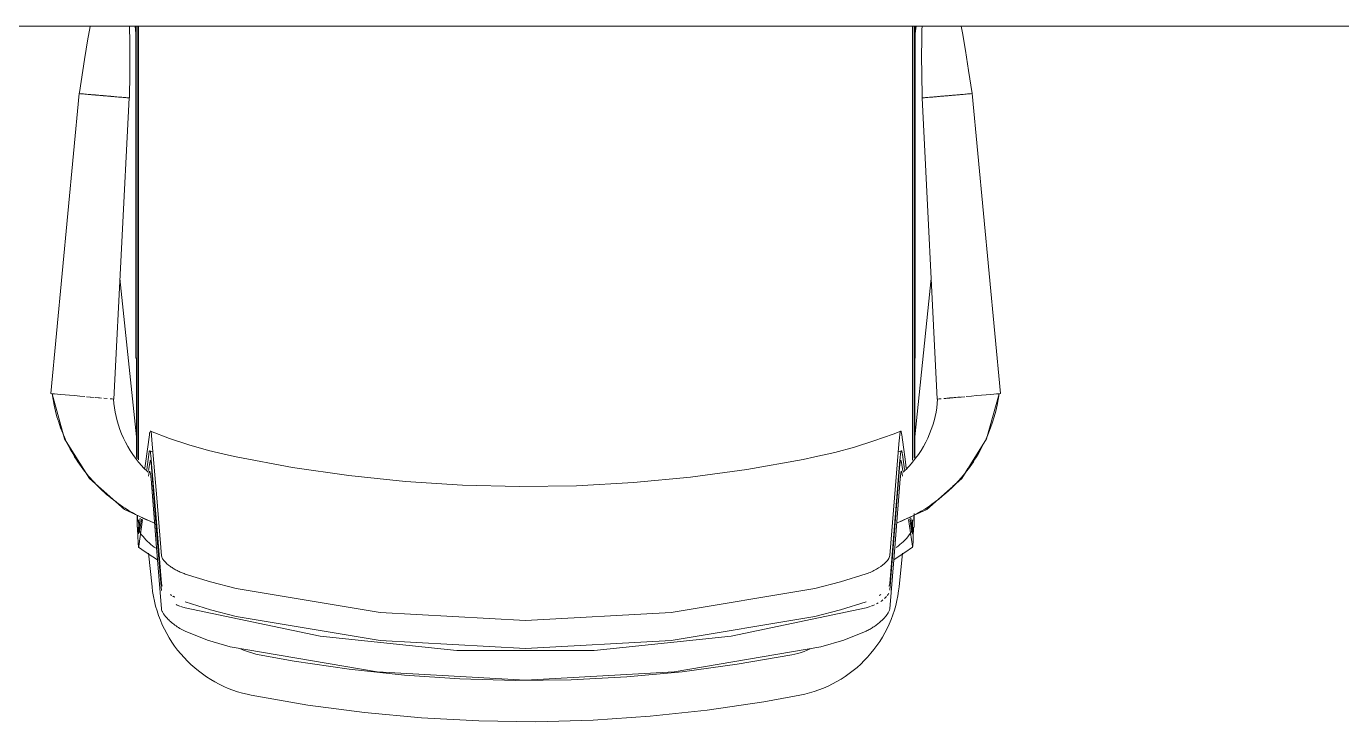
# Model space of a CAD drawing. Header units: millimetres. Extents: x 155927 to 317870, y -36033 to 97293.
# Drawn here: x 192521 to 193351, y 10769 to 11208 of the extents above; entities that cross this region are included whole.
import ezdxf

# ---------------------------------------------------------------- set-up
doc = ezdxf.new("R2010")
doc.units = ezdxf.units.MM
doc.header["$MEASUREMENT"] = 0
doc.layers.add('I-FURN', color=8, linetype='CONTINUOUS', lineweight=9)

msp = doc.modelspace()

# ---------------------------------------------------------------- linework, layer by layer
at = {"layer": 'I-FURN'}
for p, q in [((190813.42, 11207.55), (196113.42, 11207.55)), ((192560.87, 11206.23), (192559.73, 11199.63)), ((192561.11, 11207.55), (192560.87, 11206.23)), ((192585.83, 11207.55), (192585.91, 11205.24)), ((192589.97, 11203.05), (192589.5, 11207.55)), ((192589.97, 11207.55), (192589.97, 10998.08)), ((192590.8, 10937.34), (192590.8, 11207.55)), ((192591.57, 11207.55), (192591.57, 10935.89)), ((193080.03, 10935.9), (193080.03, 11207.55)), ((193081.16, 10937.35), (193081.16, 11207.55)), ((193082.22, 11207.55), (193081.75, 11203.05)), ((193081.75, 11207.55), (193081.75, 10998.08)), ((193086.05, 11207.55), (193085.97, 11205.24)), ((193111.48, 11203.5), (193110.76, 11207.55)), ((192559.73, 11199.63), (192557.56, 11186.57)), ((192585.91, 11205.24), (192586.04, 11199.67)), ((192586.04, 11199.67), (192586.14, 11188.09)), ((193085.84, 11199.67), (193085.74, 11188.09)), ((193085.97, 11205.24), (193085.84, 11199.67)), ((193113.38, 11192.28), (193111.48, 11203.5)), ((193115.42, 11179.62), (193113.38, 11192.28)), ((192557.56, 11186.57), (192554.35, 11165.77)), ((192586.14, 11188.09), (192586.08, 11177.81)), ((193085.74, 11188.09), (193085.8, 11177.81)), ((192586.08, 11177.81), (192585.82, 11162.34)), ((193085.8, 11177.81), (193086.06, 11162.34)), ((193117.63, 11165.1), (193115.42, 11179.62)), ((192536.22, 10975.82), (192554.09, 11165.1)), ((192554.09, 11165.1), (192536.22, 10975.82)), ((192554.35, 11165.77), (192554.25, 11165.1)), ((193117.63, 11165.1), (193135.5, 10975.82)), ((193135.5, 10975.82), (193117.63, 11165.1)), ((192585.66, 11162.34), (192576.07, 10972.34)), ((192576.07, 10972.34), (192585.66, 11162.34)), ((193095.65, 10972.34), (193086.06, 11162.34)), ((193086.06, 11162.34), (193095.65, 10972.34)), ((192579.91, 11048.46), (192590.32, 10948.44)), ((193081.4, 10948.46), (193091.81, 11048.46)), ((192589.97, 10998.08), (192590.41, 10998.08)), ((192590.28, 10962.3), (192590.33, 10998.08)), ((192590.41, 10998.08), (192590.29, 10935.58)), ((193081.43, 10935.58), (193081.31, 10998.08)), ((193081.31, 10998.08), (193081.75, 10998.08)), ((193081.39, 10998.08), (193081.44, 10962.3)), ((192536.49, 10975.8), (192536.22, 10975.82)), ((192537.3, 10975.73), (192536.49, 10975.8)), ((192537.07, 10975.75), (192544.99, 10947.23)), ((192544.99, 10947.23), (192537.07, 10975.75)), ((192544.99, 10947.23), (192537.07, 10975.75)), ((192537.07, 10975.75), (192544.99, 10947.23)), ((192538.62, 10975.61), (192537.3, 10975.73)), ((192540.42, 10975.46), (192538.62, 10975.61)), ((192542.65, 10975.26), (192540.42, 10975.46)), ((192545.25, 10975.03), (192542.65, 10975.26)), ((192548.14, 10974.78), (192545.25, 10975.03)), ((192551.26, 10974.51), (192548.14, 10974.78)), ((192554.5, 10974.22), (192551.26, 10974.51)), ((192557.79, 10973.94), (192554.5, 10974.22)), ((192561.04, 10973.65), (192558.79, 10973.85)), ((192563.7, 10973.42), (192561.04, 10973.65)), ((192563.68, 10973.42), (192561.22, 10973.63)), ((192567.04, 10973.13), (192564.15, 10973.38)), ((192568.35, 10973.01), (192564.16, 10973.38)), ((193107.57, 10973.38), (193104.67, 10973.13)), ((193110.68, 10973.65), (193108.02, 10973.42)), ((193112.93, 10973.85), (193110.68, 10973.65)), ((193117.22, 10974.22), (193113.93, 10973.94)), ((193120.46, 10974.51), (193117.22, 10974.22)), ((193123.58, 10974.78), (193120.46, 10974.51)), ((193126.47, 10975.03), (193123.58, 10974.78)), ((193129.07, 10975.26), (193126.47, 10975.03)), ((193134.65, 10975.75), (193126.72, 10947.23)), ((193126.72, 10947.23), (193134.65, 10975.75)), ((193134.65, 10975.75), (193126.72, 10947.23)), ((193126.72, 10947.23), (193134.65, 10975.75)), ((193131.29, 10975.46), (193129.07, 10975.26)), ((193133.09, 10975.61), (193131.29, 10975.46)), ((193134.42, 10975.73), (193133.09, 10975.61)), ((193135.22, 10975.8), (193134.42, 10975.73)), ((193135.5, 10975.82), (193135.22, 10975.8)), ((192571.87, 10972.7), (192569.64, 10972.9)), ((192571.86, 10972.67), (192569.67, 10972.89)), ((192574.99, 10972.43), (192573.67, 10972.55)), ((192575.8, 10972.36), (192574.99, 10972.43)), ((192576.07, 10972.34), (192575.8, 10972.36)), ((193095.92, 10972.36), (193095.65, 10972.34)), ((193096.73, 10972.43), (193095.92, 10972.36)), ((193098.05, 10972.55), (193096.73, 10972.43)), ((193102.08, 10972.9), (193099.85, 10972.7)), ((192590.24, 10935.66), (192590.28, 10962.3)), ((193081.44, 10962.3), (193081.48, 10935.66)), ((192598.48, 10949.78), (192597.28, 10940.73)), ((192599.15, 10952.1), (192611.21, 10947.57)), ((193055.71, 10945.91), (193067.84, 10950.26)), ((193067.84, 10950.26), (193072.57, 10952.1)), ((193074.26, 10942.08), (193073.24, 10949.78)), ((192544.99, 10947.23), (192560.67, 10922.21)), ((192560.67, 10922.21), (192544.99, 10947.23)), ((192555.08, 10931.14), (192544.99, 10947.23)), ((192544.99, 10947.23), (192560.67, 10922.21)), ((192597.28, 10940.73), (192596.07, 10931.7)), ((192603.08, 10910), (192600.09, 10946.39)), ((192611.21, 10947.57), (192623.44, 10943.51)), ((192623.44, 10943.51), (192635.82, 10939.95)), ((192635.82, 10939.95), (192648.33, 10936.89)), ((193030.98, 10938.69), (193043.42, 10942.05)), ((193043.42, 10942.05), (193055.71, 10945.91)), ((193071.63, 10946.39), (193068.64, 10910.03)), ((193075.29, 10934.4), (193074.26, 10942.08)), ((193126.72, 10947.23), (193111.05, 10922.21)), ((193111.05, 10922.21), (193126.72, 10947.23)), ((193111.05, 10922.21), (193126.72, 10947.23)), ((193126.72, 10947.23), (193116.64, 10931.14)), ((192590.8, 10934.74), (192590.8, 10937.34)), ((192591.57, 10935.89), (192591.57, 10934.01)), ((192596.07, 10931.7), (192595.68, 10928.73)), ((192596.76, 10927.81), (192598.04, 10937.45)), ((192597.95, 10927.24), (192598.65, 10932.17)), ((192598.71, 10939.78), (192600.7, 10939.03)), ((192599.66, 10934.05), (192602.86, 10895.02)), ((192648.33, 10936.89), (192653.3, 10935.82)), ((192653.3, 10935.82), (192688.69, 10929.23)), ((192975.5, 10928.01), (193010.95, 10934.31)), ((193010.95, 10934.31), (193018.42, 10935.82)), ((193018.42, 10935.82), (193030.98, 10938.69)), ((193068.86, 10895.04), (193072.06, 10934.05)), ((193071.02, 10939.02), (193073.01, 10939.78)), ((193073.07, 10932.27), (193073.8, 10927.11)), ((193073.67, 10937.45), (193074.96, 10927.81)), ((193076.03, 10928.7), (193075.29, 10934.4)), ((193080.03, 10933.84), (193080.03, 10935.9)), ((193081.16, 10935.12), (193081.16, 10937.35)), ((192560.67, 10922.21), (192556.75, 10928.47)), ((192598.16, 10925.06), (192597.99, 10923.8)), ((192599.85, 10929.17), (192602.85, 10891.43)), ((192688.69, 10929.23), (192724.32, 10924.05)), ((192724.32, 10924.05), (192760.13, 10920.3)), ((192939.83, 10923.14), (192975.5, 10928.01)), ((193068.87, 10891.52), (193071.87, 10929.26)), ((193073.75, 10923.64), (193073.55, 10925.06)), ((193114.97, 10928.47), (193111.05, 10922.21)), ((192560.67, 10922.21), (192582.76, 10902.75)), ((192582.76, 10902.75), (192560.67, 10922.21)), ((192566.19, 10917.35), (192560.67, 10922.21)), ((192560.67, 10922.21), (192582.76, 10902.75)), ((192602.75, 10881.26), (192599.49, 10921.96)), ((192760.13, 10920.3), (192796.06, 10917.99)), ((192796.06, 10917.99), (192832.05, 10917.12)), ((192832.05, 10917.12), (192868.05, 10917.69)), ((192868.05, 10917.69), (192903.99, 10919.7)), ((192903.99, 10919.7), (192939.83, 10923.14)), ((193072.23, 10921.96), (193068.97, 10881.28)), ((193111.05, 10922.21), (193088.96, 10902.75)), ((193088.96, 10902.75), (193111.05, 10922.21)), ((193088.96, 10902.75), (193111.05, 10922.21)), ((193111.05, 10922.21), (193105.53, 10917.35)), ((192582.76, 10902.75), (192577.24, 10907.61)), ((192606.07, 10873.52), (192603.08, 10910)), ((193068.64, 10910.03), (193065.65, 10873.56)), ((193094.48, 10907.61), (193088.96, 10902.75)), ((192582.76, 10902.75), (192601.73, 10893.96)), ((192601.73, 10893.96), (192582.76, 10902.75)), ((192589.42, 10899.66), (192582.76, 10902.75)), ((192582.76, 10902.75), (192601.73, 10893.96)), ((192590.8, 10891.59), (192590.8, 10898.59)), ((192591.04, 10898.4), (192590.8, 10891.59)), ((193088.96, 10902.75), (193069.99, 10893.96)), ((193069.99, 10893.96), (193088.96, 10902.75)), ((193069.99, 10893.96), (193088.96, 10902.75)), ((193081.16, 10891.5), (193080.79, 10898.67)), ((193081.16, 10891.5), (193081.16, 10900.13)), ((193088.96, 10902.75), (193082.3, 10899.66)), ((192590.8, 10891.59), (192592.15, 10891.32)), ((192591.24, 10884.95), (192591.05, 10891.59)), ((192591.35, 10891.57), (192591.43, 10889.46)), ((192591.74, 10887.83), (192592.25, 10894.01)), ((192594.17, 10896.29), (192591.82, 10879.46)), ((192592.25, 10894.01), (192592.67, 10897.13)), ((192592.28, 10889.32), (192592.43, 10890.24)), ((192592.43, 10890.24), (192592.58, 10891.21)), ((192592.58, 10891.21), (192593.42, 10896.61)), ((192602.85, 10891.43), (192606.07, 10851.58)), ((192602.86, 10895.02), (192606.07, 10855.87)), ((193065.65, 10855.92), (193068.86, 10895.04)), ((193065.65, 10851.7), (193068.87, 10891.52)), ((193079.9, 10879.46), (193077.52, 10896.46)), ((193078.29, 10896.76), (193079.44, 10889.38)), ((193079.01, 10897.48), (193079.47, 10894.02)), ((193079.47, 10894.02), (193079.98, 10887.83)), ((193080.29, 10889.45), (193080.37, 10891.48)), ((193080.67, 10891.49), (193080.48, 10884.95)), ((192592.12, 10888.92), (192592.1, 10888.94)), ((192592.34, 10888.53), (192592.12, 10888.92)), ((192592.58, 10888.15), (192592.34, 10888.53)), ((192592.76, 10887.89), (192592.58, 10888.15)), ((192593.58, 10886.75), (192592.76, 10887.89)), ((192594.44, 10885.65), (192593.58, 10886.75)), ((192595.34, 10884.58), (192594.44, 10885.65)), ((192596.28, 10883.55), (192595.34, 10884.58)), ((192597.27, 10882.55), (192596.28, 10883.55)), ((192598.29, 10881.6), (192597.27, 10882.55)), ((193074.15, 10882.37), (193073.09, 10881.41)), ((193075.17, 10883.37), (193074.15, 10882.37)), ((193076.15, 10884.42), (193075.17, 10883.37)), ((193077.08, 10885.5), (193076.15, 10884.42)), ((193077.97, 10886.62), (193077.08, 10885.5)), ((193078.82, 10887.77), (193077.97, 10886.62)), ((193079.61, 10888.96), (193078.82, 10887.77)), ((192595.82, 10875.98), (192591.67, 10878.98)), ((192600.72, 10872.71), (192595.82, 10875.98)), ((192597.95, 10875.1), (192600.15, 10853.97)), ((192599.35, 10880.68), (192598.29, 10881.6)), ((192600.45, 10879.81), (192599.35, 10880.68)), ((192601.58, 10878.99), (192600.45, 10879.81)), ((192602.74, 10878.21), (192601.58, 10878.99)), ((192606.07, 10840.02), (192602.75, 10881.26)), ((193068.97, 10881.28), (193065.65, 10840.07)), ((193070.87, 10879.61), (193069.7, 10878.78)), ((193075.27, 10875.54), (193070.35, 10872.29)), ((193072, 10880.49), (193070.87, 10879.61)), ((193071.57, 10853.97), (193073.77, 10875.1)), ((193073.09, 10881.41), (193072, 10880.49)), ((193080.05, 10878.98), (193075.27, 10875.54)), ((192603.58, 10870.96), (192600.72, 10872.71)), ((193070.35, 10872.29), (193068.14, 10870.96)), ((192637.07, 10856.95), (192621.06, 10861.96)), ((192653.3, 10852.85), (192637.07, 10856.95)), ((193034.65, 10857), (193018.42, 10852.88)), ((193050.67, 10862.01), (193034.65, 10857)), ((192600.15, 10853.97), (192600.53, 10850.88)), ((192600.53, 10850.88), (192601.04, 10847.8)), ((192744.1, 10837.7), (192653.3, 10852.85)), ((193018.42, 10852.88), (192927.62, 10837.72)), ((193070.76, 10848.23), (193071.25, 10851.32)), ((193071.25, 10851.32), (193071.57, 10853.97)), ((192601.04, 10847.8), (192601.67, 10844.75)), ((192601.67, 10844.75), (192602.42, 10841.72)), ((192602.42, 10841.72), (192603.3, 10838.72)), ((192621.06, 10844.32), (192637.07, 10839.31)), ((192621.06, 10840.67), (192706.18, 10822.71)), ((192965.55, 10822.74), (193050.67, 10840.71)), ((193034.65, 10839.35), (193050.67, 10844.37)), ((193068.55, 10839.14), (193069.41, 10842.14)), ((193069.41, 10842.14), (193070.15, 10845.18)), ((193070.15, 10845.18), (193070.76, 10848.23)), ((192603.3, 10838.72), (192604.29, 10835.76)), ((192604.29, 10835.76), (192605.4, 10832.85)), ((192605.4, 10832.85), (192606.62, 10829.98)), ((192637.07, 10839.31), (192653.3, 10835.2)), ((192653.3, 10835.2), (192744.1, 10820.06)), ((192835.86, 10832.64), (192744.1, 10837.7)), ((192927.62, 10837.72), (192835.86, 10832.64)), ((192927.62, 10820.07), (193018.42, 10835.24)), ((193018.42, 10835.24), (193034.65, 10839.35)), ((193065.28, 10830.38), (193066.48, 10833.26)), ((193066.48, 10833.26), (193067.58, 10836.18)), ((193067.58, 10836.18), (193068.55, 10839.14)), ((192606.62, 10829.98), (192607.96, 10827.16)), ((192607.96, 10827.16), (192609.41, 10824.4)), ((192609.41, 10824.4), (192610.97, 10821.7)), ((192635.07, 10820.14), (192621.06, 10825.85)), ((193050.67, 10825.9), (193036.66, 10820.18)), ((193060.97, 10822.08), (193062.52, 10824.79)), ((193062.52, 10824.79), (193063.95, 10827.56)), ((193063.95, 10827.56), (193065.28, 10830.38)), ((192610.97, 10821.7), (192612.64, 10819.06)), ((192612.64, 10819.06), (192614.41, 10816.49)), ((192614.41, 10816.49), (192616.28, 10814)), ((192649.54, 10815.99), (192635.07, 10820.14)), ((192742.19, 10800.2), (192649.54, 10815.99)), ((192706.18, 10822.71), (192792.5, 10813.69)), ((192744.1, 10820.06), (192835.86, 10814.99)), ((192835.86, 10814.99), (192927.62, 10820.07)), ((192879.23, 10813.7), (192965.55, 10822.74)), ((193022.18, 10816.03), (192929.53, 10800.22)), ((193036.66, 10820.18), (193022.18, 10816.03)), ((193055.71, 10814.35), (193057.56, 10816.85)), ((193057.56, 10816.85), (193059.32, 10819.43)), ((193059.32, 10819.43), (193060.97, 10822.08)), ((192616.28, 10814), (192618.25, 10811.58)), ((192618.25, 10811.58), (192620.32, 10809.24)), ((192620.32, 10809.24), (192622.48, 10806.99)), ((192622.48, 10806.99), (192624.72, 10804.82)), ((192657.82, 10814.01), (192655.92, 10814.84)), ((192659.76, 10813.25), (192657.82, 10814.01)), ((192661.73, 10812.57), (192659.76, 10813.25)), ((192663.72, 10811.97), (192661.73, 10812.57)), ((192665.73, 10811.45), (192663.72, 10811.97)), ((192667.76, 10811.01), (192665.73, 10811.45)), ((192689.84, 10806.99), (192667.76, 10811.01)), ((192724.55, 10801.85), (192689.84, 10806.99)), ((192792.5, 10813.69), (192879.23, 10813.7)), ((193003.95, 10811.01), (192969.39, 10804.98)), ((193005.7, 10811.38), (193003.95, 10811.01)), ((193007.72, 10811.89), (193005.7, 10811.38)), ((193009.71, 10812.48), (193007.72, 10811.89)), ((193011.68, 10813.15), (193009.71, 10812.48)), ((193013.62, 10813.89), (193011.68, 10813.15)), ((193015.53, 10814.72), (193013.62, 10813.89)), ((193047.32, 10805.12), (193049.55, 10807.3)), ((193049.55, 10807.3), (193051.7, 10809.57)), ((193051.7, 10809.57), (193053.75, 10811.92)), ((193053.75, 10811.92), (193055.71, 10814.35)), ((192624.72, 10804.82), (192627.05, 10802.75)), ((192627.05, 10802.75), (192629.47, 10800.77)), ((192629.47, 10800.77), (192631.95, 10798.89)), ((192631.95, 10798.89), (192634.52, 10797.11)), ((192759.44, 10798.09), (192724.55, 10801.85)), ((192835.86, 10794.93), (192742.19, 10800.2)), ((192929.53, 10800.22), (192835.86, 10794.93)), ((192934.6, 10800.33), (192899.66, 10797.08)), ((192969.39, 10804.98), (192934.6, 10800.33)), ((193037.57, 10797.35), (193040.12, 10799.15)), ((193040.12, 10799.15), (193042.6, 10801.04)), ((193042.6, 10801.04), (193045, 10803.04)), ((193045, 10803.04), (193047.32, 10805.12)), ((192634.52, 10797.11), (192637.15, 10795.43)), ((192637.15, 10795.43), (192639.84, 10793.86)), ((192639.84, 10793.86), (192642.6, 10792.4)), ((192642.6, 10792.4), (192645.41, 10791.05)), ((192645.41, 10791.05), (192648.28, 10789.82)), ((192794.45, 10795.73), (192759.44, 10798.09)), ((192829.53, 10794.78), (192794.45, 10795.73)), ((192864.62, 10795.23), (192829.53, 10794.78)), ((192899.66, 10797.08), (192864.62, 10795.23)), ((193023.85, 10789.99), (193026.7, 10791.24)), ((193026.7, 10791.24), (193029.51, 10792.6)), ((193029.51, 10792.6), (193032.26, 10794.08)), ((193032.26, 10794.08), (193034.95, 10795.66)), ((193034.95, 10795.66), (193037.57, 10797.35)), ((192648.28, 10789.82), (192651.19, 10788.7)), ((192651.19, 10788.7), (192654.15, 10787.7)), ((192654.15, 10787.7), (192657.14, 10786.81)), ((192657.14, 10786.81), (192660.16, 10786.05)), ((192660.16, 10786.05), (192662.78, 10785.49)), ((192662.78, 10785.49), (192698.38, 10779.28)), ((192986.21, 10781.36), (193008.94, 10785.49)), ((193008.94, 10785.49), (193011.99, 10786.15)), ((193011.99, 10786.15), (193015.01, 10786.93)), ((193015.01, 10786.93), (193017.99, 10787.83)), ((193017.99, 10787.83), (193020.94, 10788.85)), ((193020.94, 10788.85), (193023.85, 10789.99)), ((192698.38, 10779.28), (192734.19, 10774.5)), ((192734.19, 10774.5), (192770.17, 10771.15)), ((192914.54, 10772.19), (192950.47, 10776.06)), ((192950.47, 10776.06), (192986.21, 10781.36)), ((192770.17, 10771.15), (192806.25, 10769.24)), ((192806.25, 10769.24), (192842.38, 10768.78)), ((192842.38, 10768.78), (192878.49, 10769.76)), ((192878.49, 10769.76), (192914.54, 10772.19))]:
    msp.add_line(p, q, dxfattribs=at)
msp.add_ellipse((192836.2, 11402.62), major_axis=(-824.98, 0), ratio=0.648816, start_param=1.870261, end_param=1.872267, dxfattribs=at)
for points in [[(192554.09, 11165.1), (192554.09, 11165.1), (192554.74, 11165.05), (192556.6, 11164.88), (192557.78, 11164.78)], [(192557.93, 11164.77), (192558.48, 11164.72), (192559.09, 11164.67), (192559.74, 11164.61)], [(192559.88, 11164.6), (192560.54, 11164.54), (192561.25, 11164.48), (192561.99, 11164.41)], [(192562.13, 11164.4), (192562.89, 11164.33), (192563.67, 11164.26), (192564.48, 11164.19)], [(192567.13, 11163.98), (192566.28, 11164.05), (192565.45, 11164.12), (192564.63, 11164.19)], [(192564.63, 11164.18), (192565.44, 11164.11), (192566.28, 11164.04), (192567.13, 11163.96)], [(192569.87, 11163.74), (192569.01, 11163.81), (192568.14, 11163.89), (192567.29, 11163.96)], [(192567.29, 11163.95), (192568.14, 11163.87), (192569.01, 11163.8), (192569.87, 11163.72)], [(193101.84, 11163.72), (193102.76, 11163.8), (193104.61, 11163.96), (193106.34, 11164.12), (193107.18, 11164.19)], [(193107.24, 11164.19), (193108.1, 11164.27), (193108.91, 11164.34), (193109.68, 11164.41)], [(193109.74, 11164.41), (193110.53, 11164.48), (193111.26, 11164.54), (193111.95, 11164.61)], [(192572.61, 11163.5), (192571.76, 11163.57), (192570.89, 11163.65), (192570.03, 11163.72)], [(192570.03, 11163.71), (192570.9, 11163.63), (192571.76, 11163.56), (192572.62, 11163.48)], [(192575.28, 11163.26), (192574.46, 11163.33), (192573.62, 11163.41), (192572.77, 11163.48)], [(192572.78, 11163.47), (192573.62, 11163.39), (192574.46, 11163.32), (192575.27, 11163.25)], [(192575.44, 11163.23), (192576.24, 11163.16), (192577.02, 11163.1), (192577.77, 11163.03)], [(192581.98, 11162.68), (192581.43, 11162.72), (192580.82, 11162.78), (192580.18, 11162.83)], [(192585.58, 11162.36), (192585.73, 11162.35), (192585.82, 11162.34), (192585.82, 11162.34)], [(193110.31, 10973.62), (193109.55, 10973.55), (193108.78, 10973.49), (193108.04, 10973.42)], [(192598.8, 10951.54), (192598.69, 10951.15), (192598.59, 10950.56), (192598.48, 10949.78)], [(192600.09, 10946.39), (192599.97, 10947.94), (192599.71, 10950.41), (192599.3, 10952.24), (192599.02, 10952.17), (192598.89, 10951.81)], [(193073.24, 10949.78), (193073.1, 10950.78), (193072.83, 10952.13), (193072.42, 10952.24), (193072.01, 10950.41), (193071.75, 10947.94), (193071.63, 10946.39)], [(193072.06, 10934.05), (193072.19, 10935.6), (193072.45, 10938.08), (193072.86, 10939.92), (193073.27, 10939.81), (193073.54, 10938.45), (193073.67, 10937.45)], [(192598.65, 10932.17), (192598.79, 10933.1), (192599.05, 10934.11), (192599.46, 10933.09), (192599.72, 10930.75), (192599.85, 10929.17)], [(192598.86, 10939.59), (192599, 10939.3), (192599.27, 10938.08), (192599.53, 10935.6), (192599.66, 10934.05)], [(193071.87, 10929.26), (193072, 10930.85), (193072.25, 10933.19), (193072.67, 10934.22), (193072.93, 10933.2), (193073.07, 10932.27)], [(192599.49, 10921.96), (192599.35, 10923.69), (192599.06, 10926.24), (192598.61, 10927.3), (192598.31, 10926.12), (192598.16, 10925.06)], [(193073.55, 10925.06), (193073.41, 10926.12), (193073.11, 10927.3), (193072.66, 10926.24), (193072.37, 10923.69), (193072.23, 10921.96)], [(193079.7, 10889.27), (193079.78, 10889.73), (193079.93, 10891.34), (193080.04, 10894.31), (193080.1, 10896.13)], [(192591.82, 10879.46), (192591.77, 10879.08), (192591.66, 10878.76), (192591.5, 10879.59), (192591.36, 10881.68), (192591.28, 10883.73), (192591.24, 10884.95)], [(192591.43, 10889.46), (192591.47, 10888.29), (192591.57, 10886.85), (192591.68, 10887.2), (192591.74, 10887.83)], [(193079.44, 10889.38), (193079.48, 10889.1), (193079.57, 10888.8), (193079.66, 10889.03), (193079.7, 10889.27)], [(193080.48, 10884.95), (193080.44, 10883.74), (193080.36, 10881.68), (193080.22, 10879.59), (193080.06, 10878.77), (193079.95, 10879.09), (193079.9, 10879.46)], [(193079.98, 10887.83), (193080.04, 10887.2), (193080.15, 10886.84), (193080.25, 10888.28), (193080.29, 10889.45)], [(192606.07, 10855.87), (192606.12, 10855.38), (192606.28, 10854.87), (192606.56, 10854.32)], [(192611.78, 10849), (192612.08, 10848.79), (192612.4, 10848.58), (192612.72, 10848.37)], [(193058.94, 10848.37), (193059.28, 10848.59), (193059.61, 10848.82), (193059.93, 10849.05)], [(193064.12, 10848.4), (193064.49, 10848.89), (193064.84, 10849.39), (193065.04, 10849.83)], [(193065.16, 10854.36), (193065.44, 10854.91), (193065.6, 10855.43), (193065.65, 10855.92)], [(192615.45, 10842.62), (192616.16, 10842.31), (192616.88, 10842.01), (192617.64, 10841.73)], [(192618.17, 10841.55), (192619.11, 10841.23), (192620.07, 10840.93), (192621.06, 10840.67)], [(193050.67, 10840.71), (193051.61, 10840.96), (193052.52, 10841.24), (193053.41, 10841.55)], [(193054.08, 10841.79), (193054.74, 10842.03), (193055.4, 10842.28), (193056.01, 10842.55)], [(193057.21, 10843.1), (193057.61, 10843.29), (193058.01, 10843.48), (193058.39, 10843.69)], [(193060.01, 10844.64), (193060.49, 10844.95), (193060.94, 10845.28), (193061.35, 10845.61)], [(193062.29, 10846.41), (193062.77, 10846.85), (193063.18, 10847.29), (193063.58, 10847.73)]]:
    msp.add_open_spline(points, degree=3, dxfattribs=at)
for points, knots in [([(192564.48, 11164.21), (192563.67, 11164.28), (192562.05, 11164.42), (192560.59, 11164.55), (192559.89, 11164.61)], [-0.3855346, -0.3855346, -0.3855346, -0.3855346, -0.3333333, -0.2777778, -0.2777778, -0.2777778, -0.2777778]), ([(193111.98, 11164.61), (193109.86, 11164.42), (193106.43, 11164.12), (193102.76, 11163.8), (193101.85, 11163.72)], [-0.7220744, -0.7220744, -0.7220744, -0.7220744, -0.5555556, -0.5000244, -0.5000244, -0.5000244, -0.5000244]), ([(193117.63, 11165.1), (193117.63, 11165.1), (193116.98, 11165.05), (193114.65, 11164.84), (193112.69, 11164.67), (193111.98, 11164.61)], [-1, -1, -1, -1, -0.8888889, -0.7777778, -0.7222222, -0.7222222, -0.7222222, -0.7222222]), ([(193111.99, 11164.61), (193112.69, 11164.67), (193114.65, 11164.84), (193116.98, 11165.05), (193117.63, 11165.1), (193117.63, 11165.1)], [0.722393, 0.722393, 0.722393, 0.722393, 0.7777778, 0.8888889, 1, 1, 1, 1]), ([(192580.03, 11162.85), (192579.37, 11162.9), (192577.91, 11163.03), (192576.29, 11163.17), (192575.43, 11163.25)], [-0.7183711, -0.7183711, -0.7183711, -0.7183711, -0.6666667, -0.6111111, -0.6111111, -0.6111111, -0.6111111]), ([(192585.82, 11162.34), (192585.82, 11162.34), (192585.65, 11162.35), (192584.7, 11162.44), (192583.3, 11162.56), (192582.12, 11162.66)], [-1, -1, -1, -1, -0.9444444, -0.8888889, -0.7777778, -0.7777778, -0.7777778, -0.7777778]), ([(193086.06, 11162.34), (193086.06, 11162.34), (193086.54, 11162.38), (193088.11, 11162.52), (193089.69, 11162.66), (193091.65, 11162.83), (193093.91, 11163.03), (193096.42, 11163.25), (193099.09, 11163.48), (193100.93, 11163.64), (193101.84, 11163.72)], [0, 0, 0, 0, 0.1111111, 0.1666667, 0.2222222, 0.2777778, 0.3333333, 0.3888889, 0.4444444, 0.4999756, 0.4999756, 0.4999756, 0.4999756]), ([(193101.84, 11163.72), (193100.93, 11163.64), (193099.09, 11163.48), (193096.42, 11163.25), (193093.91, 11163.03), (193091.65, 11162.83), (193089.69, 11162.66), (193088.11, 11162.52), (193086.54, 11162.38), (193086.06, 11162.34), (193086.06, 11162.34)], [-0.5, -0.5, -0.5, -0.5, -0.4444444, -0.3888889, -0.3333333, -0.2777778, -0.2222222, -0.1666667, -0.1111111, 0, 0, 0, 0]), ([(192537.08, 10975.75), (192538.42, 10965.92), (192543.96, 10946.72), (192560.03, 10921.61), (192580.2, 10904.21), (192595, 10896.73), (192601.3, 10894.3)], [0, 0, 0, 0, 0.2, 0.4, 0.6, 0.7389146, 0.7389146, 0.7389146, 0.7389146]), ([(193070.42, 10894.3), (193072.18, 10894.98), (193087.39, 10901.33), (193109.01, 10917.42), (193127.76, 10946.73), (193133.3, 10965.93), (193134.64, 10975.75)], [-0.7389144, -0.7389144, -0.7389144, -0.7389144, -0.7, -0.4, -0.2, 0, 0, 0, 0]), ([(193107.56, 10973.38), (193107.32, 10973.36), (193106.69, 10973.3), (193105.68, 10973.21), (193104.71, 10973.13), (193103.94, 10973.06), (193103.47, 10973.02), (193103.08, 10972.99), (193102.69, 10972.95), (193102, 10972.89), (193101, 10972.81), (193100.19, 10972.73), (193099.79, 10972.7), (193099.75, 10972.7)], [-0.3222167, -0.3222167, -0.3222167, -0.3222167, -0.3055556, -0.2777778, -0.25, -0.2361111, -0.2222222, -0.2152778, -0.2083333, -0.1944444, -0.1666667, -0.1388889, -0.1354664, -0.1354664, -0.1354664, -0.1354664]), ([(192575.87, 10972.35), (192576.26, 10965.04), (192579.57, 10950.09), (192589.16, 10934.78), (192596.25, 10927.5), (192597.63, 10926.2)], [0, 0, 0, 0, 0.25, 0.5, 0.5570669, 0.5570669, 0.5570669, 0.5570669]), ([(193074.09, 10926.2), (193075.47, 10927.5), (193082.56, 10934.78), (193092.15, 10950.09), (193095.46, 10965.04), (193095.85, 10972.35)], [0.4429381, 0.4429381, 0.4429381, 0.4429381, 0.5, 0.75, 1, 1, 1, 1]), ([(192598.04, 10937.45), (192598.18, 10938.45), (192598.43, 10939.71), (192598.68, 10939.86), (192598.8, 10939.7)], [-1, -1, -1, -1, -0.75, -0.5364246, -0.5364246, -0.5364246, -0.5364246]), ([(192591.63, 10896.21), (192591.65, 10895.25), (192591.71, 10893.5), (192591.84, 10890.79), (192592, 10889.1), (192592.16, 10888.81), (192592.24, 10889.08), (192592.28, 10889.32)], [0, 0, 0, 0, 0.166667, 0.333333, 0.666667, 0.833333, 1, 1, 1, 1]), ([(192621.06, 10861.96), (192620.18, 10862.27), (192618.89, 10862.77), (192617.25, 10863.5), (192616.05, 10864.08), (192614.89, 10864.7), (192613.43, 10865.54), (192610.61, 10867.38), (192608.02, 10869.68), (192606.44, 10871.99), (192606.12, 10873.03), (192606.07, 10873.52)], [-1, -1, -1, -1, -0.892857, -0.839286, -0.785714, -0.732143, -0.678571, -0.571429, -0.285714, -0.142857, 0, 0, 0, 0]), ([(193065.65, 10873.56), (193065.58, 10872.83), (193064.91, 10871.22), (193062.15, 10868.19), (193058.31, 10865.47), (193054.1, 10863.32), (193051.84, 10862.42), (193050.67, 10862.01)], [-1, -1, -1, -1, -0.785714, -0.571429, -0.285714, -0.142857, 0, 0, 0, 0]), ([(192613.23, 10848.04), (192613.42, 10847.92), (192613.85, 10847.66), (192614.29, 10847.41), (192614.53, 10847.27)], [0.6494503, 0.6494503, 0.6494503, 0.6494503, 0.67857143, 0.71428571, 0.71428571, 0.71428571, 0.71428571]), ([(192621.06, 10825.85), (192619.88, 10826.42), (192617.63, 10827.62), (192613.48, 10830.4), (192610.32, 10833.21), (192608.37, 10835.5), (192607.6, 10836.55), (192607.1, 10837.32), (192606.68, 10838.06), (192606.27, 10838.99), (192606.11, 10839.62), (192606.07, 10840.02)], [0, 0, 0, 0, 0.142857, 0.285714, 0.571429, 0.678571, 0.732143, 0.785714, 0.839286, 0.892857, 1, 1, 1, 1]), ([(193065.65, 10840.07), (193065.6, 10839.54), (193065.26, 10838.39), (193063.6, 10835.67), (193061.01, 10832.87), (193058.22, 10830.57), (193056.78, 10829.5), (193055.65, 10828.72), (193054.46, 10827.95), (193052.84, 10826.99), (193051.55, 10826.32), (193050.67, 10825.9)], [0, 0, 0, 0, 0.142857, 0.285714, 0.571429, 0.678571, 0.732143, 0.785714, 0.839286, 0.892857, 1, 1, 1, 1])]:
    msp.add_open_spline(points, degree=3, knots=knots, dxfattribs=at)

doc.saveas('drawing.dxf')
